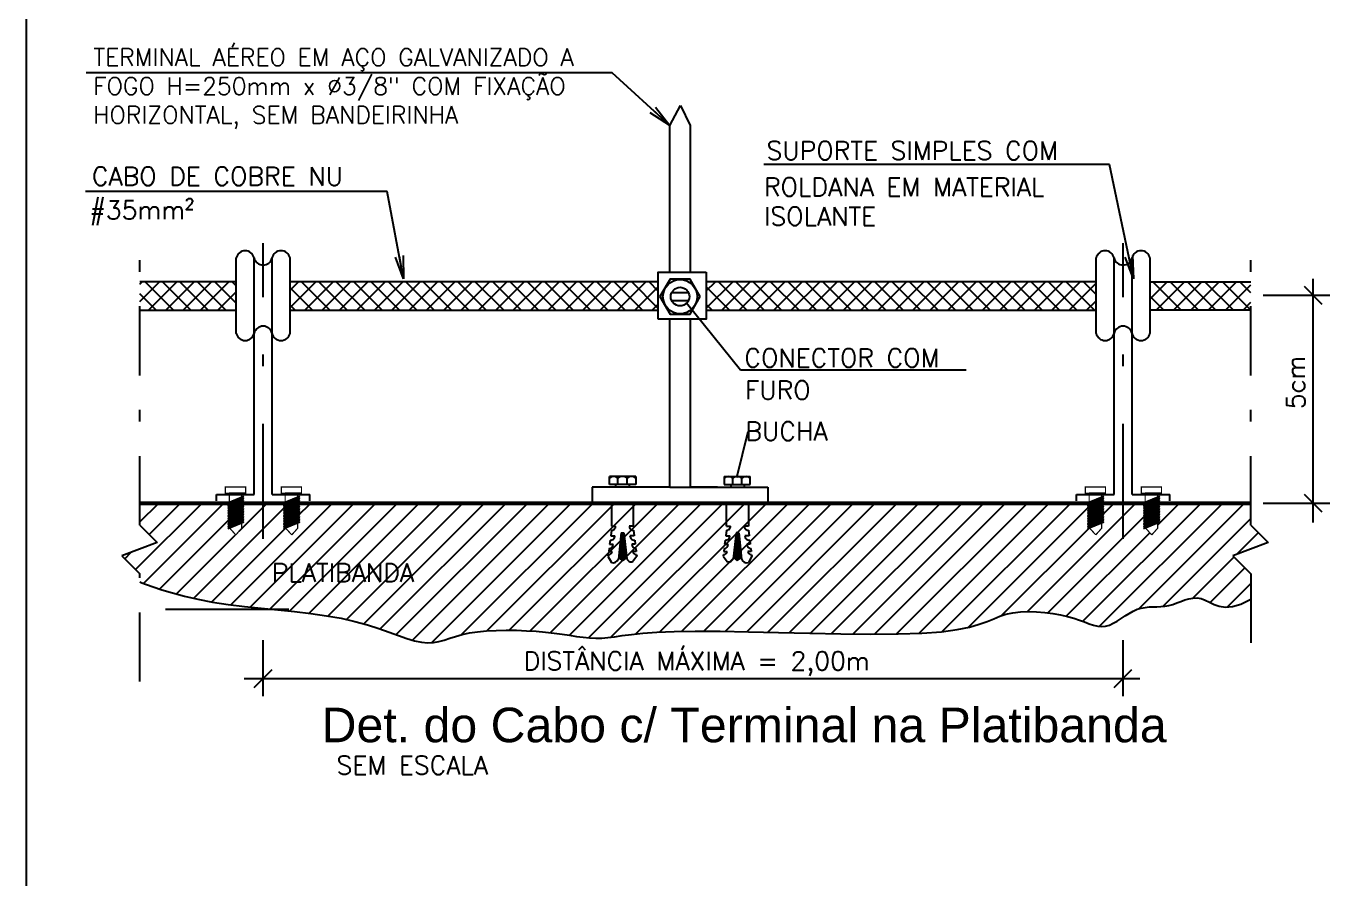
# Model space of a CAD drawing. Header units: millimetres. Extents: x 0 to 114, y 0 to 82.
# Drawn here: x 54.8 to 66.12, y 0 to 7.46 of the extents above; entities that cross this region are included whole.
import ezdxf
from ezdxf.enums import TextEntityAlignment as Align

# ---------------------------------------------------------------- set-up
doc = ezdxf.new("R2010")
doc.units = ezdxf.units.MM
doc.linetypes.add('DASHDOT', pattern=[1, 0.5, -0.25, 0, -0.25])
doc.linetypes.add('DASHDOT2', pattern=[0.5, 0.25, -0.125, 0, -0.125])
for name, color, linetype in [('01', 7, 'Continuous'), ('02', 2, 'Continuous'), ('1', 1, 'Continuous'), ('ALVENARIA-VISTA', 8, 'Continuous'), ('C01', 1, 'Continuous'), ('C02', 2, 'Continuous'), ('C03', 3, 'Continuous'), ('CAR-01', 252, 'Continuous'), ('DETECTORES', 2, 'Continuous'), ('EIXO', 1, 'DASHDOT2'), ('INC-DETALHE-TXT', 7, 'Continuous'), ('INDIC', 7, 'Continuous'), ('INDICAÇÃO', 1, 'Continuous'), ('NORMOGRAFIA', 7, 'Continuous')]:
    doc.layers.add(name, color=color, linetype=linetype)
doc.styles.add('140-50', font='arial.ttf', dxfattribs={"height": 0.3})
doc.styles.add('60-100', font='romans.shx', dxfattribs={"height": 0.16})
doc.styles.add('60-50', font='romans.shx', dxfattribs={"height": 0.08})
doc.styles.add('80CL', font='romans.shx', dxfattribs={"height": 40})
doc.dimstyles.new('SETAS50', dxfattribs={"dimtxt": 0.08, "dimasz": 0.1, "dimexe": 0.15, "dimexo": 0, "dimgap": 0.1, "dimtad": 1, "dimzin": 10, "dimdsep": 46, "dimtxsty": '60-50', "dimblk1": 'OPEN', "dimblk2": 'OPEN', "dimsah": 1, "dimcen": 0, "dimclrd": 8, "dimclre": 8, "dimclrt": 7, "dimadec": 0, "dimazin": 0, "dimtfac": 1, "dimtix": 1, "dimtmove": 2, "dimatfit": 3, "dimldrblk": 'OPEN', "dimfxl": 0.15, "dimtolj": 1, "dimtzin": 6, "dimarcsym": 0})

# ---------------------------------------------------------------- blocks, each defined once
blk = doc.blocks.new('_OPEN')
at = {"color": 0, "linetype": 'ByBlock'}
for p, q in [((-1, 0.167), (0, 0)), ((0, 0), (-1, -0.167)), ((0, 0), (-1, 0))]:
    blk.add_line(p, q, dxfattribs=at)
blk = doc.blocks.new('A$C63FC4F7F')
h = blk.add_hatch()
h.set_pattern_fill('ANSI31', color=8, scale=0.533333, style=0)
h.set_pattern_definition([(45, (-17.30749, -5.62629), (-0.04714045, 0.04714045), [])])
h.paths.add_polyline_path([(2.5193, 0.2186), (2.6418, 0.2164), (2.7732, 0.2133), (2.9087, 0.21), (3.0435, 0.2073), (3.1728, 0.2059), (3.2917, 0.2065), (3.3953, 0.2097), (3.4802, 0.2162), (3.5479, 0.2253), (3.6015, 0.2363), (3.6439, 0.2484), (3.678, 0.2608), (3.7069, 0.2728), (3.7333, 0.2835), (3.7604, 0.2923), (3.7903, 0.2985), (3.8229, 0.3021), (3.8574, 0.3034), (3.8928, 0.3026), (3.9284, 0.3), (3.9632, 0.2956), (3.9964, 0.2899), (4.0271, 0.2829), (4.0547, 0.275), (4.0795, 0.2666), (4.1018, 0.2585), (4.1221, 0.251), (4.1409, 0.2449), (4.1585, 0.2407), (4.1755, 0.239), (4.1923, 0.2404), (4.2092, 0.2452), (4.2263, 0.2528), (4.2436, 0.2625), (4.2609, 0.2734), (4.2783, 0.2848), (4.2957, 0.2958), (4.3131, 0.3057), (4.3384, 0.3172), (4.3647, 0.3221), (4.3818, 0.3237), (4.3989, 0.3245), (4.4159, 0.3248), (4.433, 0.3255), (4.4501, 0.327), (4.4673, 0.3301), (4.4846, 0.3349), (4.502, 0.3411), (4.5195, 0.3478), (4.537, 0.3542), (4.5546, 0.3594), (4.5721, 0.3626), (4.5988, 0.3634), (4.6248, 0.3532), (4.6432, 0.344), (4.6635, 0.3346), (4.6864, 0.327), (4.7129, 0.3234), (4.7439, 0.3259), (4.7803, 0.3364), (4.8231, 0.3572), (4.8231, 0.4677), (4.745, 0.5457), (4.8987, 0.6037), (4.8236, 0.6788), (4.8236, 0.7734), (4.4199, 0.7734), (4.419, 0.773), (4.419, 0.6656), (4.393, 0.6366), (4.3652, 0.6672), (4.3645, 0.6669), (4.3645, 0.7734), (4.177, 0.7734), (4.1761, 0.773), (4.1761, 0.6656), (4.1501, 0.6366), (4.1223, 0.6672), (4.1215, 0.6669), (4.1215, 0.7734), (3.7456, 0.7734), (1.0729, 0.7734), (0.6865, 0.7734), (0.6856, 0.773), (0.6856, 0.6656), (0.6596, 0.6366), (0.6318, 0.6672), (0.631, 0.6669), (0.631, 0.7734), (0.4435, 0.7734), (0.4426, 0.773), (0.4426, 0.6656), (0.4167, 0.6366), (0.3889, 0.6672), (0.3881, 0.6669), (0.3881, 0.7734), (0, 0.7734), (0, 0.6788), (0.0751, 0.6037), (-0.0785, 0.5457), (0, 0.4672), (0, 0.4319), (0.0089, 0.4284), (0.0286, 0.4209), (0.0579, 0.4106), (0.0959, 0.3982), (0.1415, 0.3845), (0.194, 0.3705), (0.2525, 0.357), (0.316, 0.3448), (0.3836, 0.3345), (0.4542, 0.3258), (0.5266, 0.3181), (0.5996, 0.3108), (0.6721, 0.3034), (0.7429, 0.2953), (0.8109, 0.2859), (0.8748, 0.2746), (0.9338, 0.2612), (0.9878, 0.2461), (1.0372, 0.2304), (1.0821, 0.2148), (1.1229, 0.2001), (1.1598, 0.1874), (1.1931, 0.1773), (1.223, 0.1708), (1.2499, 0.1685), (1.2747, 0.1698), (1.2983, 0.174), (1.3215, 0.1803), (1.3455, 0.1879), (1.371, 0.196), (1.3991, 0.204), (1.4307, 0.2109), (1.4664, 0.2163), (1.5056, 0.2199), (1.5473, 0.2221), (1.5906, 0.2229), (1.6346, 0.2224), (1.6783, 0.2207), (1.7208, 0.218), (1.7612, 0.2145), (1.7986, 0.2102), (1.8334, 0.2054), (1.8658, 0.2007), (1.8962, 0.1962), (1.925, 0.1924), (1.9525, 0.1896), (1.9793, 0.1882), (2.0055, 0.1885), (2.0319, 0.1908), (2.0606, 0.1946), (2.0939, 0.1995), (2.134, 0.2047), (2.1835, 0.2099), (2.2445, 0.2144), (2.3194, 0.2177), (2.4107, 0.2192)])
at = {"layer": '01'}
for p, q in [((0.3814, 0.7758), (0.4514, 0.8045)), ((0.3814, 0.7688), (0.4514, 0.7975)), ((0.3881, 0.8172), (0.459, 0.8172)), ((0.6243, 0.7758), (0.6943, 0.8045)), ((0.6243, 0.7688), (0.6943, 0.7975)), ((0.631, 0.8172), (0.7019, 0.8172)), ((4.1148, 0.7758), (4.1848, 0.8045)), ((4.1148, 0.7688), (4.1848, 0.7975)), ((4.1215, 0.8172), (4.1925, 0.8172)), ((4.3577, 0.7758), (4.4277, 0.8045)), ((4.3577, 0.7688), (4.4277, 0.7975)), ((4.3645, 0.8172), (4.4354, 0.8172)), ((0.3814, 0.7618), (0.4514, 0.7905)), ((0.3814, 0.7548), (0.4514, 0.7835)), ((0.3814, 0.7479), (0.4514, 0.7766)), ((0.3814, 0.7409), (0.4514, 0.7696)), ((0.3814, 0.7339), (0.4514, 0.7626)), ((0.3814, 0.7269), (0.4514, 0.7556)), ((0.3814, 0.72), (0.4514, 0.7487)), ((0.3814, 0.713), (0.4514, 0.7417)), ((0.6243, 0.7618), (0.6943, 0.7905)), ((0.6243, 0.7548), (0.6943, 0.7835)), ((0.6243, 0.7479), (0.6943, 0.7766)), ((0.6243, 0.7409), (0.6943, 0.7696)), ((0.6243, 0.7339), (0.6943, 0.7626)), ((0.6243, 0.7269), (0.6943, 0.7556)), ((0.6243, 0.72), (0.6943, 0.7487)), ((0.6243, 0.713), (0.6943, 0.7417)), ((4.1148, 0.7618), (4.1848, 0.7905)), ((4.1148, 0.7548), (4.1848, 0.7835)), ((4.1148, 0.7479), (4.1848, 0.7766)), ((4.1148, 0.7409), (4.1848, 0.7696)), ((4.1148, 0.7339), (4.1848, 0.7626)), ((4.1148, 0.7269), (4.1848, 0.7556)), ((4.1148, 0.72), (4.1848, 0.7487)), ((4.1148, 0.713), (4.1848, 0.7417)), ((4.3577, 0.7618), (4.4277, 0.7905)), ((4.3577, 0.7548), (4.4277, 0.7835)), ((4.3577, 0.7479), (4.4277, 0.7766)), ((4.3577, 0.7409), (4.4277, 0.7696)), ((4.3577, 0.7339), (4.4277, 0.7626)), ((4.3577, 0.7269), (4.4277, 0.7556)), ((4.3577, 0.72), (4.4277, 0.7487)), ((4.3577, 0.713), (4.4277, 0.7417)), ((0.3814, 0.706), (0.4514, 0.7347)), ((0.3814, 0.699), (0.4514, 0.7277)), ((0.3814, 0.692), (0.4514, 0.7208)), ((0.3814, 0.6851), (0.4514, 0.7138)), ((0.3814, 0.6781), (0.4514, 0.7068)), ((0.3814, 0.6711), (0.4514, 0.6998)), ((0.3814, 0.6641), (0.4514, 0.6929)), ((0.6243, 0.706), (0.6943, 0.7347)), ((0.6243, 0.699), (0.6943, 0.7277)), ((0.6243, 0.692), (0.6943, 0.7208)), ((0.6243, 0.6851), (0.6943, 0.7138)), ((0.6243, 0.6781), (0.6943, 0.7068)), ((0.6243, 0.6711), (0.6943, 0.6998)), ((0.6243, 0.6641), (0.6943, 0.6929)), ((4.1148, 0.706), (4.1848, 0.7347)), ((4.1148, 0.699), (4.1848, 0.7277)), ((4.1148, 0.692), (4.1848, 0.7208)), ((4.1148, 0.6851), (4.1848, 0.7138)), ((4.1148, 0.6781), (4.1848, 0.7068)), ((4.1148, 0.6711), (4.1848, 0.6998)), ((4.1148, 0.6641), (4.1848, 0.6929)), ((4.3577, 0.706), (4.4277, 0.7347)), ((4.3577, 0.699), (4.4277, 0.7277)), ((4.3577, 0.692), (4.4277, 0.7208)), ((4.3577, 0.6851), (4.4277, 0.7138)), ((4.3577, 0.6781), (4.4277, 0.7068)), ((4.3577, 0.6711), (4.4277, 0.6998)), ((4.3577, 0.6641), (4.4277, 0.6929))]:
    blk.add_line(p, q, dxfattribs=at)
at = {"layer": '01', "const_width": 0.00546}
for points in [[(0.3881, 0.6654), (0.3881, 0.8172), (0.3717, 0.8172), (0.3717, 0.8444), (0.459, 0.8444), (0.459, 0.8172), (0.4426, 0.8172), (0.4426, 0.6654)], [(0.631, 0.6654), (0.631, 0.8172), (0.6146, 0.8172), (0.6146, 0.8444), (0.7019, 0.8444), (0.7019, 0.8172), (0.6856, 0.8172), (0.6856, 0.6654)], [(4.1215, 0.6654), (4.1215, 0.8172), (4.1052, 0.8172), (4.1052, 0.8444), (4.1925, 0.8444), (4.1925, 0.8172), (4.1761, 0.8172), (4.1761, 0.6654)], [(4.3645, 0.6654), (4.3645, 0.8172), (4.3481, 0.8172), (4.3481, 0.8444), (4.4354, 0.8444), (4.4354, 0.8172), (4.419, 0.8172), (4.419, 0.6654)], [(0.389, 0.6671), (0.4167, 0.6366)], [(0.4167, 0.6366), (0.444, 0.6671)], [(0.6319, 0.6671), (0.6596, 0.6366)], [(0.6596, 0.6366), (0.6869, 0.6671)], [(4.1224, 0.6671), (4.1501, 0.6366)], [(4.1501, 0.6366), (4.1774, 0.6671)], [(4.3654, 0.6671), (4.393, 0.6366)], [(4.393, 0.6366), (4.4204, 0.6671)]]:
    blk.add_lwpolyline(points, dxfattribs=at)
at = {"layer": '02', "color": 7}
for p, q in [((0.4183, 1.5113), (0.4183, 1.8387)), ((0.4963, 0.8123), (0.4963, 1.8387)), ((0.5742, 0.8123), (0.5742, 1.8387)), ((0.6522, 1.5113), (0.6522, 1.8387)), ((4.1518, 1.5113), (4.1518, 1.8387)), ((4.2297, 0.8123), (4.2297, 1.8387)), ((4.3077, 0.8123), (4.3077, 1.8387)), ((4.3856, 1.5113), (4.3856, 1.8387)), ((0.3326, 0.785), (0.3326, 0.8123)), ((0.3326, 0.8123), (0.4963, 0.8123)), ((0.5742, 0.8123), (0.7379, 0.8123)), ((0.7379, 0.785), (0.7379, 0.8123)), ((4.0661, 0.785), (4.0661, 0.8123)), ((4.0661, 0.8123), (4.2297, 0.8123)), ((4.3077, 0.8123), (4.4713, 0.8123)), ((4.4713, 0.785), (4.4713, 0.8123))]:
    blk.add_line(p, q, dxfattribs=at)
for centre, start, end in [((0.4573, 1.8299), 12.6804, 167.3196), ((0.6132, 1.8299), 12.6804, 167.3196), ((4.1908, 1.8299), 12.6804, 167.3196), ((4.3466, 1.8299), 12.6804, 167.3196), ((0.5353, 1.8474), 192.6804, 347.3196), ((4.2687, 1.8474), 192.6804, 347.3196), ((0.5353, 1.5025), 12.6804, 167.3196), ((4.2687, 1.5025), 12.6804, 167.3196), ((0.4573, 1.5201), 192.6804, 347.3196), ((0.6132, 1.5201), 192.6804, 347.3196), ((4.1908, 1.5201), 192.6804, 347.3196), ((4.3466, 1.5201), 192.6804, 347.3196)]:
    blk.add_arc(centre, 0.0399, start, end, dxfattribs=at)
at = {"layer": '1', "color": 252}
for p, q in [((0, 1.7251), (0.0099, 1.735)), ((0, 1.6497), (0.0853, 1.735)), ((0.1465, 1.6119), (0.0234, 1.735)), ((0.0376, 1.6119), (0.1607, 1.735)), ((0.2219, 1.6119), (0.0988, 1.735)), ((0.1131, 1.6119), (0.2362, 1.735)), ((0.2973, 1.6119), (0.1742, 1.735)), ((0.1885, 1.6119), (0.3116, 1.735)), ((0.3728, 1.6119), (0.2497, 1.735)), ((0.2639, 1.6119), (0.387, 1.735)), ((0.4183, 1.6417), (0.3251, 1.735)), ((0.4183, 1.7171), (0.4005, 1.735)), ((0.6522, 1.6984), (0.6887, 1.735)), ((0.6522, 1.623), (0.7641, 1.735)), ((0.7499, 1.6119), (0.6522, 1.7096)), ((0.8253, 1.6119), (0.7022, 1.735)), ((0.7164, 1.6119), (0.8396, 1.735)), ((0.9007, 1.6119), (0.7776, 1.735)), ((0.7919, 1.6119), (0.915, 1.735)), ((0.9762, 1.6119), (0.8531, 1.735)), ((0.8673, 1.6119), (0.9904, 1.735)), ((1.0516, 1.6119), (0.9285, 1.735)), ((0.9427, 1.6119), (1.0658, 1.735)), ((1.127, 1.6119), (1.0039, 1.735)), ((1.0181, 1.6119), (1.1413, 1.735)), ((1.2024, 1.6119), (1.0793, 1.735)), ((1.0936, 1.6119), (1.2167, 1.735)), ((1.2779, 1.6119), (1.1548, 1.735)), ((1.169, 1.6119), (1.2921, 1.735)), ((1.3533, 1.6119), (1.2302, 1.735)), ((1.2444, 1.6119), (1.3675, 1.735)), ((1.4287, 1.6119), (1.3056, 1.735)), ((1.3198, 1.6119), (1.443, 1.735)), ((1.5041, 1.6119), (1.381, 1.735)), ((1.3953, 1.6119), (1.5184, 1.735)), ((1.5796, 1.6119), (1.4565, 1.735)), ((1.4707, 1.6119), (1.5938, 1.735)), ((1.655, 1.6119), (1.5319, 1.735)), ((1.5461, 1.6119), (1.6692, 1.735)), ((1.7304, 1.6119), (1.6073, 1.735)), ((1.6215, 1.6119), (1.7447, 1.735)), ((1.8058, 1.6119), (1.6827, 1.735)), ((1.697, 1.6119), (1.8201, 1.735)), ((1.8813, 1.6119), (1.7582, 1.735)), ((1.7724, 1.6119), (1.8955, 1.735)), ((1.9567, 1.6119), (1.8336, 1.735)), ((1.8478, 1.6119), (1.9709, 1.735)), ((2.0321, 1.6119), (1.909, 1.735)), ((1.9232, 1.6119), (2.0464, 1.735)), ((2.1075, 1.6119), (1.9844, 1.735)), ((1.9987, 1.6119), (2.1218, 1.735)), ((2.183, 1.6119), (2.0599, 1.735)), ((2.0741, 1.6119), (2.1972, 1.735)), ((2.2509, 1.6193), (2.1353, 1.735)), ((2.1495, 1.6119), (2.2509, 1.7132)), ((2.2509, 1.6948), (2.2107, 1.735)), ((2.4594, 1.6955), (2.4989, 1.735)), ((2.4594, 1.62), (2.5743, 1.735)), ((2.5601, 1.6119), (2.4594, 1.7125)), ((2.6355, 1.6119), (2.5124, 1.735)), ((2.5266, 1.6119), (2.6498, 1.735)), ((2.7109, 1.6119), (2.5878, 1.735)), ((2.6021, 1.6119), (2.7252, 1.735)), ((2.7864, 1.6119), (2.6632, 1.735)), ((2.6775, 1.6119), (2.8006, 1.735)), ((2.8618, 1.6119), (2.7387, 1.735)), ((2.7529, 1.6119), (2.876, 1.735)), ((2.9372, 1.6119), (2.8141, 1.735)), ((2.8283, 1.6119), (2.9515, 1.735)), ((3.0126, 1.6119), (2.8895, 1.735)), ((2.9038, 1.6119), (3.0269, 1.735)), ((3.0881, 1.6119), (2.9649, 1.735)), ((2.9792, 1.6119), (3.1023, 1.735)), ((3.1635, 1.6119), (3.0404, 1.735)), ((3.0546, 1.6119), (3.1777, 1.735)), ((3.2389, 1.6119), (3.1158, 1.735)), ((3.13, 1.6119), (3.2531, 1.735)), ((3.3143, 1.6119), (3.1912, 1.735)), ((3.2055, 1.6119), (3.3286, 1.735)), ((3.3898, 1.6119), (3.2666, 1.735)), ((3.2809, 1.6119), (3.404, 1.735)), ((3.4652, 1.6119), (3.3421, 1.735)), ((3.3563, 1.6119), (3.4794, 1.735)), ((3.5406, 1.6119), (3.4175, 1.735)), ((3.4317, 1.6119), (3.5548, 1.735)), ((3.616, 1.6119), (3.4929, 1.735)), ((3.5072, 1.6119), (3.6303, 1.735)), ((3.6915, 1.6119), (3.5683, 1.735)), ((3.5826, 1.6119), (3.7057, 1.735)), ((3.7669, 1.6119), (3.6438, 1.735)), ((3.658, 1.6119), (3.7811, 1.735)), ((3.8423, 1.6119), (3.7192, 1.735)), ((3.7334, 1.6119), (3.8565, 1.735)), ((3.9177, 1.6119), (3.7946, 1.735)), ((3.8089, 1.6119), (3.932, 1.735)), ((3.9932, 1.6119), (3.87, 1.735)), ((3.8843, 1.6119), (4.0074, 1.735)), ((4.0686, 1.6119), (3.9455, 1.735)), ((3.9597, 1.6119), (4.0828, 1.735)), ((4.144, 1.6119), (4.0209, 1.735)), ((4.0351, 1.6119), (4.1518, 1.7285)), ((4.1518, 1.6795), (4.0963, 1.735)), ((4.3856, 1.6606), (4.4599, 1.735)), ((4.5211, 1.6119), (4.398, 1.735)), ((4.4123, 1.6119), (4.5354, 1.735)), ((4.5966, 1.6119), (4.4734, 1.735)), ((4.4877, 1.6119), (4.6108, 1.735)), ((4.672, 1.6119), (4.5489, 1.735)), ((4.5631, 1.6119), (4.6862, 1.735)), ((4.7474, 1.6119), (4.6243, 1.735)), ((4.6385, 1.6119), (4.7616, 1.735)), ((4.8228, 1.6119), (4.6997, 1.735)), ((4.714, 1.6119), (4.8236, 1.7215)), ((4.8236, 1.6865), (4.7751, 1.735)), ((0.0711, 1.6119), (0, 1.6829)), ((0.3393, 1.6119), (0.4183, 1.6909)), ((4.1106, 1.6119), (4.1518, 1.6531)), ((4.4457, 1.6119), (4.3856, 1.6719)), ((4.7894, 1.6119), (4.8236, 1.646)), ((0.4148, 1.6119), (0.4183, 1.6155)), ((0.6745, 1.6119), (0.6522, 1.6342)), ((2.2249, 1.6119), (2.2509, 1.6378)), ((2.4847, 1.6119), (2.4594, 1.6371))]:
    blk.add_line(p, q, dxfattribs=at)
at = {"layer": 'ALVENARIA-VISTA'}
blk.add_line((0.1113, 0.3139), (0.6473, 0.3139), dxfattribs=at)
at = {"layer": 'C01', "color": 252}
for p, q in [((2.0397, 0.8557), (2.0397, 0.8896)), ((2.1534, 0.8557), (2.0397, 0.8557)), ((2.0656, 0.8557), (2.0656, 0.8438)), ((2.0758, 0.8557), (2.0758, 0.8834)), ((2.1156, 0.8557), (2.1156, 0.8834)), ((2.1239, 0.8557), (2.1239, 0.8438)), ((2.1534, 0.8894), (2.1534, 0.8557)), ((2.5364, 0.8894), (2.5364, 0.8557)), ((2.5364, 0.8557), (2.6502, 0.8557)), ((2.566, 0.8557), (2.566, 0.8438)), ((2.5742, 0.8557), (2.5742, 0.8834)), ((2.614, 0.8557), (2.614, 0.8834)), ((2.6243, 0.8557), (2.6243, 0.8438)), ((2.6502, 0.8557), (2.6502, 0.8896)), ((2.0472, 0.7734), (2.0472, 0.6746)), ((2.1434, 0.6746), (2.1434, 0.7734)), ((2.5464, 0.6746), (2.5464, 0.7734)), ((2.6426, 0.7734), (2.6426, 0.6746)), ((2.0472, 0.6565), (2.0442, 0.6325)), ((2.0442, 0.6325), (2.0628, 0.6325)), ((2.0472, 0.6746), (2.0657, 0.6746)), ((2.0894, 0.6461), (2.0776, 0.5319)), ((2.0874, 0.6268), (2.103, 0.6268)), ((2.088, 0.6327), (2.1022, 0.6327)), ((2.0887, 0.6387), (2.1015, 0.6387)), ((2.0893, 0.6446), (2.1008, 0.6446)), ((2.0894, 0.6461), (2.1006, 0.6461)), ((2.1006, 0.6461), (2.1145, 0.5333)), ((2.1434, 0.6746), (2.1249, 0.6746)), ((2.1464, 0.6325), (2.1278, 0.6325)), ((2.1434, 0.6565), (2.1464, 0.6325)), ((2.5464, 0.6565), (2.5434, 0.6325)), ((2.5434, 0.6325), (2.562, 0.6325)), ((2.5464, 0.6746), (2.565, 0.6746)), ((2.5892, 0.6461), (2.5753, 0.5333)), ((2.6024, 0.6268), (2.5869, 0.6268)), ((2.6018, 0.6327), (2.5876, 0.6327)), ((2.6012, 0.6387), (2.5883, 0.6387)), ((2.6005, 0.6446), (2.5891, 0.6446)), ((2.6004, 0.6461), (2.5892, 0.6461)), ((2.6004, 0.6461), (2.6122, 0.5319)), ((2.6426, 0.6746), (2.6241, 0.6746)), ((2.6456, 0.6325), (2.627, 0.6325)), ((2.6426, 0.6565), (2.6456, 0.6325)), ((2.0374, 0.5773), (2.0356, 0.5638)), ((2.042, 0.6143), (2.0397, 0.5956)), ((2.0397, 0.5956), (2.0548, 0.5956)), ((2.0812, 0.5672), (2.1103, 0.5672)), ((2.0819, 0.5731), (2.1096, 0.5731)), ((2.0825, 0.5791), (2.1089, 0.5791)), ((2.0831, 0.5851), (2.1081, 0.5851)), ((2.0837, 0.591), (2.1074, 0.591)), ((2.0843, 0.597), (2.1067, 0.597)), ((2.085, 0.6029), (2.1059, 0.6029)), ((2.0856, 0.6089), (2.1052, 0.6089)), ((2.0862, 0.6148), (2.1044, 0.6148)), ((2.0868, 0.6208), (2.1037, 0.6208)), ((2.1509, 0.5956), (2.1358, 0.5956)), ((2.1486, 0.6143), (2.1509, 0.5956)), ((2.1532, 0.5773), (2.1549, 0.5638)), ((2.5366, 0.5773), (2.535, 0.5638)), ((2.5412, 0.6143), (2.5389, 0.5956)), ((2.5389, 0.5956), (2.554, 0.5956)), ((2.6086, 0.5672), (2.5795, 0.5672)), ((2.608, 0.5731), (2.5802, 0.5731)), ((2.6073, 0.5791), (2.581, 0.5791)), ((2.6067, 0.5851), (2.5817, 0.5851)), ((2.6061, 0.591), (2.5824, 0.591)), ((2.6055, 0.597), (2.5832, 0.597)), ((2.6049, 0.6029), (2.5839, 0.6029)), ((2.6043, 0.6089), (2.5846, 0.6089)), ((2.6036, 0.6148), (2.5854, 0.6148)), ((2.603, 0.6208), (2.5861, 0.6208)), ((2.6502, 0.5956), (2.6351, 0.5956)), ((2.6479, 0.6143), (2.6502, 0.5956)), ((2.6524, 0.5773), (2.6542, 0.5638)), ((2.0341, 0.5517), (2.0325, 0.5437)), ((2.0325, 0.5437), (2.0478, 0.5167)), ((2.0356, 0.5638), (2.0502, 0.5638)), ((2.0966, 0.5255), (2.0783, 0.5389)), ((2.0788, 0.5434), (2.1133, 0.5434)), ((2.0794, 0.5493), (2.1125, 0.5493)), ((2.08, 0.5553), (2.1118, 0.5553)), ((2.0804, 0.5374), (2.1108, 0.5374)), ((2.0806, 0.5612), (2.1111, 0.5612)), ((2.0885, 0.5315), (2.1037, 0.5315)), ((2.1137, 0.5398), (2.0966, 0.5255)), ((2.1573, 0.5437), (2.1401, 0.5211)), ((2.155, 0.5638), (2.1404, 0.5638)), ((2.1564, 0.5517), (2.1573, 0.5437)), ((2.5335, 0.5517), (2.5325, 0.5437)), ((2.5325, 0.5437), (2.5497, 0.5211)), ((2.5348, 0.5638), (2.5495, 0.5638)), ((2.5761, 0.5398), (2.5932, 0.5255)), ((2.611, 0.5434), (2.5765, 0.5434)), ((2.6104, 0.5493), (2.5773, 0.5493)), ((2.6098, 0.5553), (2.578, 0.5553)), ((2.6092, 0.5612), (2.5788, 0.5612)), ((2.6094, 0.5374), (2.579, 0.5374)), ((2.6013, 0.5315), (2.5861, 0.5315)), ((2.5932, 0.5255), (2.6115, 0.5389)), ((2.6542, 0.5638), (2.6396, 0.5638)), ((2.6573, 0.5437), (2.6421, 0.5167)), ((2.6558, 0.5517), (2.6573, 0.5437))]:
    blk.add_line(p, q, dxfattribs=at)
for points in [[(2.1534, 0.8894), (2.0395, 0.8894)], [(2.5364, 0.8894), (2.6503, 0.8894)]]:
    blk.add_lwpolyline(points, dxfattribs=at)
for centre, radius, start, end in [((2.0577, 0.8604), 0.0292, 51.8503, 128.1497), ((2.0956, 0.8546), 0.0349, 55.2571, 124.7429), ((2.1345, 0.8576), 0.032, 53.6385, 126.3615), ((2.5554, 0.8576), 0.032, 53.6385, 126.3615), ((2.5942, 0.8546), 0.0349, 55.2571, 124.7429), ((2.6322, 0.8604), 0.0292, 51.8503, 128.1497), ((2.0442, 0.6327), 0.0186, 263.0397, 359.3703), ((2.0477, 0.6746), 0.0181, 268.473, 0), ((2.1429, 0.6746), 0.0181, 180, 271.527), ((2.1464, 0.6327), 0.0186, 180.6297, 276.9603), ((2.5434, 0.6327), 0.0186, 263.0397, 359.3703), ((2.5469, 0.6746), 0.0181, 268.473, 0), ((2.6422, 0.6746), 0.0181, 180, 271.527), ((2.6456, 0.6327), 0.0186, 180.6297, 276.9603), ((2.0362, 0.5958), 0.0186, 273.6608, 359.3703), ((2.1544, 0.5958), 0.0186, 180.6297, 266.3392), ((2.5354, 0.5958), 0.0186, 273.6608, 359.3703), ((2.6536, 0.5958), 0.0186, 180.6297, 266.3392), ((2.0373, 0.5642), 0.0129, 255.3317, 358.371), ((2.0549, 0.5397), 0.024, 252.8145, 341.1785), ((2.1328, 0.5386), 0.019, 196.0352, 292.8789), ((2.1533, 0.5642), 0.0129, 181.629, 284.6683), ((2.5366, 0.5642), 0.0129, 255.3317, 358.371), ((2.5571, 0.5386), 0.019, 247.1211, 343.9648), ((2.635, 0.5397), 0.024, 198.8215, 287.1855), ((2.6525, 0.5642), 0.0129, 181.629, 284.6683)]:
    blk.add_arc(centre, radius, start, end, dxfattribs=at)
at = {"layer": 'C02', "color": 7}
for p, q in [((2.3006, 2.4136), (2.3475, 2.4998)), ((2.3475, 2.4998), (2.3892, 2.4136)), ((2.3006, 1.7765), (2.3006, 2.4136)), ((2.3892, 2.4136), (2.3892, 1.7765)), ((2.3821, 1.6877), (2.3089, 1.6877)), ((2.3813, 1.6521), (2.3097, 1.6521)), ((2.3006, 0.8438), (2.3006, 1.5723)), ((2.3892, 1.5723), (2.3892, 0.8438)), ((1.964, 0.8438), (1.964, 0.7734)), ((2.3006, 0.8438), (1.964, 0.8438)), ((2.5075, 0.8438), (2.3892, 0.8438)), ((2.3892, 0.8438), (2.7259, 0.8438)), ((2.7259, 0.8438), (2.7259, 0.7734)), ((1.964, 0.7734), (3.0213, 0.7734))]:
    blk.add_line(p, q, dxfattribs=at)
for points in [[(2.4594, 1.7765), (2.4594, 1.5723), (2.2509, 1.5723)], [(2.2509, 1.5723), (2.2509, 1.7765), (2.4594, 1.7765), (2.4594, 1.7765)]]:
    blk.add_lwpolyline(points, dxfattribs=at)
blk.add_lwpolyline([(2.4328, 1.6708), (2.3891, 1.7463), (2.3019, 1.7463), (2.2582, 1.6708), (2.3019, 1.5952), (2.3891, 1.5952)], close=True, dxfattribs=at)
for radius in [0.0742, 0.0404]:
    blk.add_circle((2.3455, 1.6708), radius, dxfattribs=at)
at = {"layer": 'C03', "color": 254}
for p, q in [((0.4183, 1.735), (0, 1.735)), ((2.2509, 1.735), (0.6522, 1.735)), ((4.1518, 1.735), (2.4594, 1.735)), ((4.3856, 1.735), (4.8236, 1.735)), ((0, 1.6119), (0.4183, 1.6119)), ((0.6522, 1.6119), (2.2509, 1.6119)), ((2.4594, 1.6119), (4.1518, 1.6119)), ((4.8236, 1.6119), (4.3856, 1.6119))]:
    blk.add_line(p, q, dxfattribs=at)
at = {"layer": 'DETECTORES'}
blk.add_line((2.3006, 0.8438), (2.3892, 0.8438), dxfattribs=at)
at = {"layer": 'EIXO', "color": 252, "linetype": 'DASHDOT'}
for p, q in [((0.5353, 0.6188), (0.5353, 1.9033)), ((4.2687, 0.6188), (4.2687, 1.9033))]:
    blk.add_line(p, q, dxfattribs=at)
at = {"layer": 'INC-DETALHE-TXT', "linetype": 'Continuous'}
for p, q in [((5.1333, 1.6372), (5.056, 1.7147)), ((5.0946, 0.6906), (5.0946, 1.7486)), ((5.1668, 1.6759), (4.8775, 1.6759)), ((5.1333, 0.7346), (5.056, 0.8121)), ((5.1668, 0.7734), (4.8775, 0.7734)), ((0.5353, -0.0632), (0.5353, 0.1792)), ((4.2687, -0.0632), (4.2687, 0.1792)), ((0.4525, 0.0132), (4.3414, 0.0132)), ((0.4965, -0.0255), (0.574, 0.0519)), ((4.23, -0.0255), (4.3074, 0.0519))]:
    blk.add_line(p, q, dxfattribs=at)
at = {"layer": 'INC-DETALHE-TXT'}
for p, q in [((2.3739, 1.6438), (2.6078, 1.3529)), ((2.6078, 1.3529), (3.5871, 1.3529)), ((2.5918, 0.8861), (2.6413, 1.0849))]:
    blk.add_line(p, q, dxfattribs=at)
at = {"layer": 'INDIC', "linetype": 'Continuous'}
for p, q in [((2.1868, 0.7734), (2.1885, 0.7734)), ((2.5031, 0.7734), (2.5013, 0.7734))]:
    blk.add_line(p, q, dxfattribs=at)
at = {"layer": 'INDICAÇÃO', "color": 252}
for p, q in [((0, 0.6788), (0.0751, 0.6037)), ((4.8236, 0.6788), (4.8987, 0.6037)), ((0.0751, 0.6037), (-0.0785, 0.5457)), ((4.8987, 0.6037), (4.745, 0.5457)), ((-0.0785, 0.5457), (0, 0.4672)), ((4.745, 0.5457), (4.8236, 0.4672))]:
    blk.add_line(p, q, dxfattribs=at)
at = {"layer": 'INDICAÇÃO', "color": 252, "const_width": 0.0184}
for points in [[(1.0729, 0.7734), (0, 0.7734)], [(1.0729, 0.7734), (3.7456, 0.7734)], [(3.7456, 0.7734), (4.8231, 0.7734)]]:
    blk.add_lwpolyline(points, dxfattribs=at)
at = {"layer": 'NORMOGRAFIA', "linetype": 'DASHDOT', "ltscale": 0.6}
for p, q in [((0, 0.6788), (0, 1.9095)), ((4.8236, 0.6788), (4.8236, 1.9095)), ((0, 0), (0, 0.4672)), ((4.8231, 0.4677), (4.8231, 0.0776))]:
    blk.add_line(p, q, dxfattribs=at)
blk.add_lwpolyline([(-0.0005, 0.4321), (0.0089, 0.4284), (0.0286, 0.4209), (0.0579, 0.4106), (0.0959, 0.3982), (0.1415, 0.3845), (0.194, 0.3705), (0.2525, 0.357), (0.316, 0.3448), (0.3836, 0.3345), (0.4542, 0.3258), (0.5266, 0.3181), (0.5996, 0.3108), (0.6721, 0.3034), (0.7429, 0.2953), (0.8109, 0.2859), (0.8748, 0.2746), (0.9338, 0.2612), (0.9878, 0.2461), (1.0372, 0.2304), (1.0821, 0.2148), (1.1229, 0.2001), (1.1598, 0.1874), (1.1931, 0.1773), (1.223, 0.1708), (1.2499, 0.1685), (1.2747, 0.1698), (1.2983, 0.174), (1.3215, 0.1803), (1.3455, 0.1879), (1.371, 0.196), (1.3991, 0.204), (1.4307, 0.2109), (1.4664, 0.2163), (1.5056, 0.2199), (1.5473, 0.2221), (1.5906, 0.2229), (1.6346, 0.2224), (1.6783, 0.2207), (1.7208, 0.218), (1.7612, 0.2145), (1.7986, 0.2102), (1.8334, 0.2054), (1.8658, 0.2007), (1.8962, 0.1962), (1.925, 0.1924), (1.9525, 0.1896), (1.9793, 0.1882), (2.0055, 0.1885), (2.0319, 0.1908), (2.0606, 0.1946), (2.0939, 0.1995), (2.134, 0.2047), (2.1835, 0.2099), (2.2445, 0.2144), (2.3194, 0.2177), (2.4107, 0.2192), (2.5193, 0.2186), (2.6418, 0.2164), (2.7732, 0.2133), (2.9087, 0.21), (3.0435, 0.2073), (3.1728, 0.2059), (3.2917, 0.2065), (3.3953, 0.2097), (3.4802, 0.2162), (3.5479, 0.2253), (3.6015, 0.2363), (3.6439, 0.2484), (3.678, 0.2608), (3.7069, 0.2728), (3.7333, 0.2835), (3.7604, 0.2923), (3.7903, 0.2985), (3.8229, 0.3021), (3.8574, 0.3034), (3.8928, 0.3026), (3.9284, 0.3), (3.9632, 0.2956), (3.9964, 0.2899), (4.0271, 0.2829), (4.0547, 0.275), (4.0795, 0.2666), (4.1018, 0.2585), (4.1221, 0.251), (4.1409, 0.2449), (4.1585, 0.2407), (4.1755, 0.239), (4.1923, 0.2404), (4.2092, 0.2452), (4.2263, 0.2528), (4.2436, 0.2625), (4.2609, 0.2734), (4.2783, 0.2848), (4.2957, 0.2958), (4.3131, 0.3057), (4.3304, 0.3135), (4.3476, 0.3189), (4.3647, 0.3221), (4.3818, 0.3237), (4.3989, 0.3245), (4.4159, 0.3248), (4.433, 0.3255), (4.4501, 0.327), (4.4673, 0.3301), (4.4846, 0.3349), (4.502, 0.3411), (4.5195, 0.3478), (4.537, 0.3542), (4.5546, 0.3594), (4.5721, 0.3626), (4.5897, 0.3632), (4.6072, 0.3601), (4.6248, 0.3532), (4.6432, 0.344), (4.6635, 0.3346), (4.6864, 0.327), (4.7129, 0.3234), (4.7439, 0.3259), (4.7803, 0.3364), (4.8231, 0.3572)], dxfattribs=at)
at = {"layer": 'INC-DETALHE-TXT'}
for s, style, p in [('SUPORTE SIMPLES COM', '60-100', (2.7209, 2.2643)), ('CABO DE COBRE NU', '60-100', (-0.2083, 2.1529)), ('ROLDANA EM MATERIAL', '60-100', (2.7099, 2.1067)), ('#35mm²', '60-100', (-0.2193, 2.0066)), ('ISOLANTE', '60-100', (2.7099, 1.9794)), ('CONECTOR COM', '60-50', (2.6248, 1.3645)), ('FURO', '60-50', (2.6276, 1.225)), (' BUCHA', '60-50', (2.574, 1.0466)), ('PLATIBANDA', '60-100', (0.5731, 0.4322)), ('DISTÂNCIA MÁXIMA = 2,00m ', '60-100', (1.6662, 0.0497))]:
    blk.add_text(s, height=0.08, dxfattribs=dict(at, style=style)).set_placement(p)
at = {"layer": 'INC-DETALHE-TXT', "style": '60-50'}
blk.add_text('5cm', height=0.08, rotation=90, dxfattribs=at).set_placement((5.0584, 1.1818))
at = {"layer": 'INC-DETALHE-TXT'}
for s, height, style, p in [('Det. do Cabo c/ Terminal na Platibanda', 0.15, '140-50', (2.6236, -0.2634)), ('SEM ESCALA', 0.08, '60-100', (1.1828, -0.4033))]:
    blk.add_text(s, height=height, dxfattribs=dict(at, style=style)).set_placement(p, align=Align.CENTER)
at = {"layer": 'INC-DETALHE-TXT', "insert": (-0.202, 2.747), "char_height": 0.075, "width": 2.333676, "attachment_point": 1, "style": '80CL'}
blk.add_mtext('TERMINAL AÉREO EM AÇO GALVANIZADO A FOGO H=250mm x %%C3/8" COM FIXAÇÃO HORIZONTAL, SEM BANDEIRINHA', dxfattribs=at)
at = {"layer": 'INC-DETALHE-TXT'}
for points in [[(2.3006, 2.4136), (2.0507, 2.6424), (-0.2332, 2.6424)], [(4.3139, 1.7477), (4.2102, 2.2439), (2.7095, 2.2439)], [(1.1452, 1.7473), (1.0739, 2.1273), (-0.2365, 2.1273)]]:
    blk.add_leader(points, dimstyle='SETAS50', override={"dimclrd": 8}, dxfattribs=at)

msp = doc.modelspace()

# ---------------------------------------------------------------- linework, layer by layer
at = {"layer": 'CAR-01'}
msp.add_line((54.8, 14.325), (54.8, 0), dxfattribs=at)

# ---------------------------------------------------------------- block references
at = {"color": 7, "xscale": 2, "yscale": 2, "zscale": 2}
msp.add_blockref('A$C63FC4F7F', (55.788, 1.774), dxfattribs=at)

doc.saveas('drawing.dxf')
